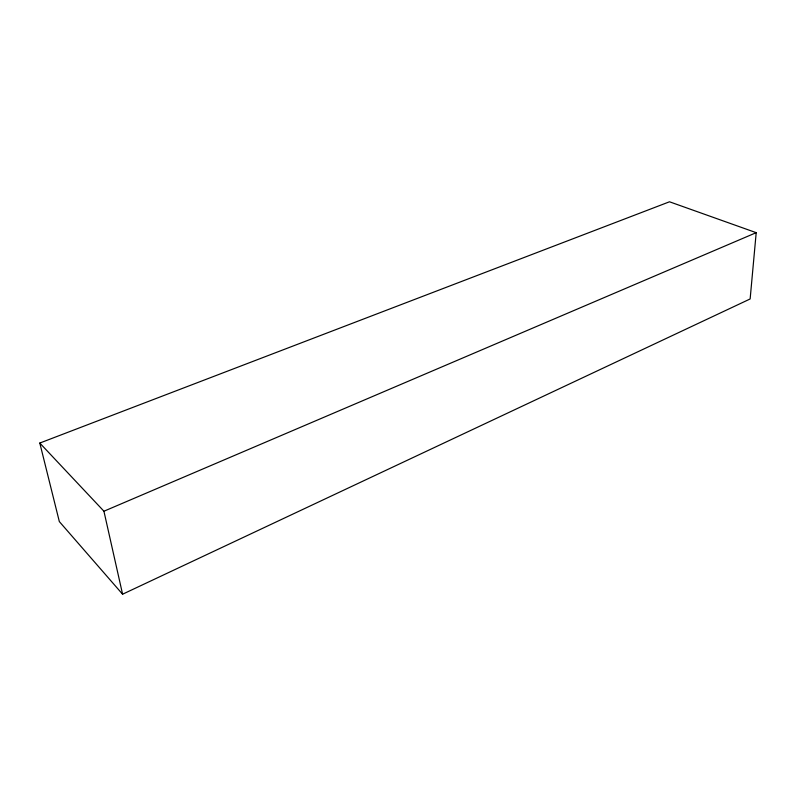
<?xml version="1.0" encoding="UTF-8"?>
<svg xmlns="http://www.w3.org/2000/svg" width="796" height="796" viewBox="0 0 796 796"><rect width="100%" height="100%" fill="white"/><g stroke="black" fill="none" stroke-linecap="round" stroke-linejoin="round"><path stroke-width="1.19" d="M756.2 232.671L750.14 298.958L122.584 594.214L59.332 521.579L39.8 443.054L669.506 201.786L756.2 232.671L103.928 511.221L39.8 443.054M103.928 511.221L122.584 594.214"/></g></svg>
